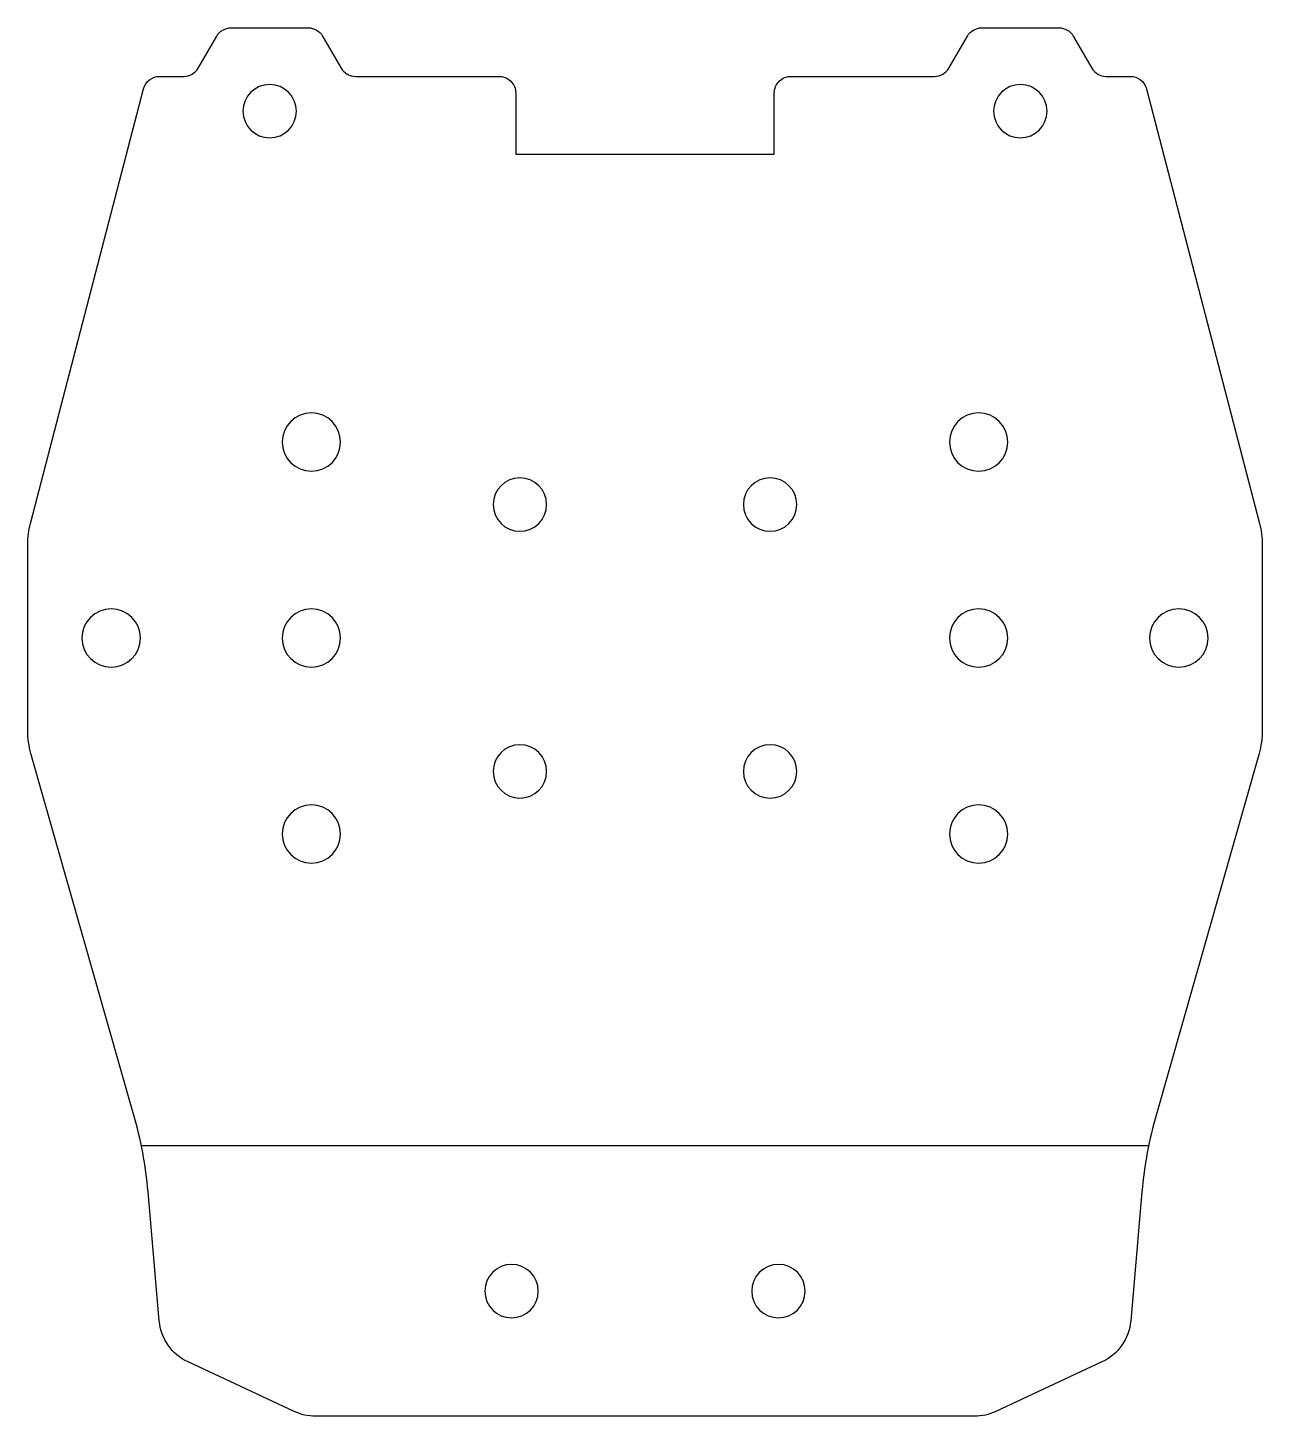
# Model space of a CAD drawing. Header units: millimetres. Extents: x -17.2 to 56.8, y 0 to 83.2.
import ezdxf

# ---------------------------------------------------------------- set-up
doc = ezdxf.new("R2010")
doc.units = ezdxf.units.MM

msp = doc.modelspace()

# ---------------------------------------------------------------- linework, layer by layer
at = {"layer": 'BEND'}
msp.add_line((-10.442, 16.241), (49.95, 16.241), dxfattribs=at)
at = {"layer": 'INTERIOR_PROFILES', "extrusion": (0, 0, -1)}
for centre, radius in [((2.746, 78.244), 1.6), ((-42.254, 78.244), 1.6), ((0.246, 58.407), 1.75), ((-39.754, 58.407), 1.75), ((-12.254, 54.657), 1.6), ((-27.254, 54.657), 1.6), ((12.246, 46.657), 1.75), ((0.246, 46.657), 1.75), ((-39.754, 46.657), 1.75), ((-51.754, 46.657), 1.75), ((-12.254, 38.657), 1.6), ((-27.254, 38.657), 1.6), ((0.246, 34.907), 1.75), ((-39.754, 34.907), 1.75), ((-11.754, 7.5), 1.6), ((-27.754, 7.5), 1.6)]:
    msp.add_circle(centre, radius, dxfattribs=at)
at = {"layer": 'OUTER_PROFILES'}
msp.add_lwpolyline([(-10.311, 79.583, -0.341532), (-9.343, 80.332), (-7.892, 80.332, 0.267949), (-7.026, 80.832), (-5.922, 82.744, -0.267949), (-5.056, 83.244), (-0.437, 83.244, -0.267949), (0.429, 82.744), (1.533, 80.832, 0.267949), (2.399, 80.332), (11.004, 80.332, -0.414214), (12.004, 79.332), (12.004, 75.657), (27.504, 75.657), (27.504, 79.332, -0.414214), (28.504, 80.332), (37.108, 80.332, 0.267949), (37.974, 80.832), (39.078, 82.744, -0.267949), (39.944, 83.244), (44.563, 83.244, -0.267949), (45.429, 82.744), (46.533, 80.832, 0.267949), (47.399, 80.332), (48.85, 80.332, -0.341532), (49.818, 79.583), (56.593, 53.525, -0.063674), (56.754, 52.267), (56.754, 41.105, -0.069467), (56.562, 39.735), (50.407, 18.118, 0.047575), (49.546, 13.45), (48.869, 5.71, -0.267949), (47.148, 3.253), (40.775, 0.281, -0.109518), (39.507, 0), (0, 0, -0.109518), (-1.268, 0.281), (-7.641, 3.253, -0.267949), (-9.361, 5.71), (-10.039, 13.45, 0.047575), (-10.899, 18.118), (-17.055, 39.735, -0.069467), (-17.246, 41.105), (-17.246, 52.267, -0.063674), (-17.085, 53.525)], format="xyb", close=True, dxfattribs=at)

doc.saveas('drawing.dxf')
